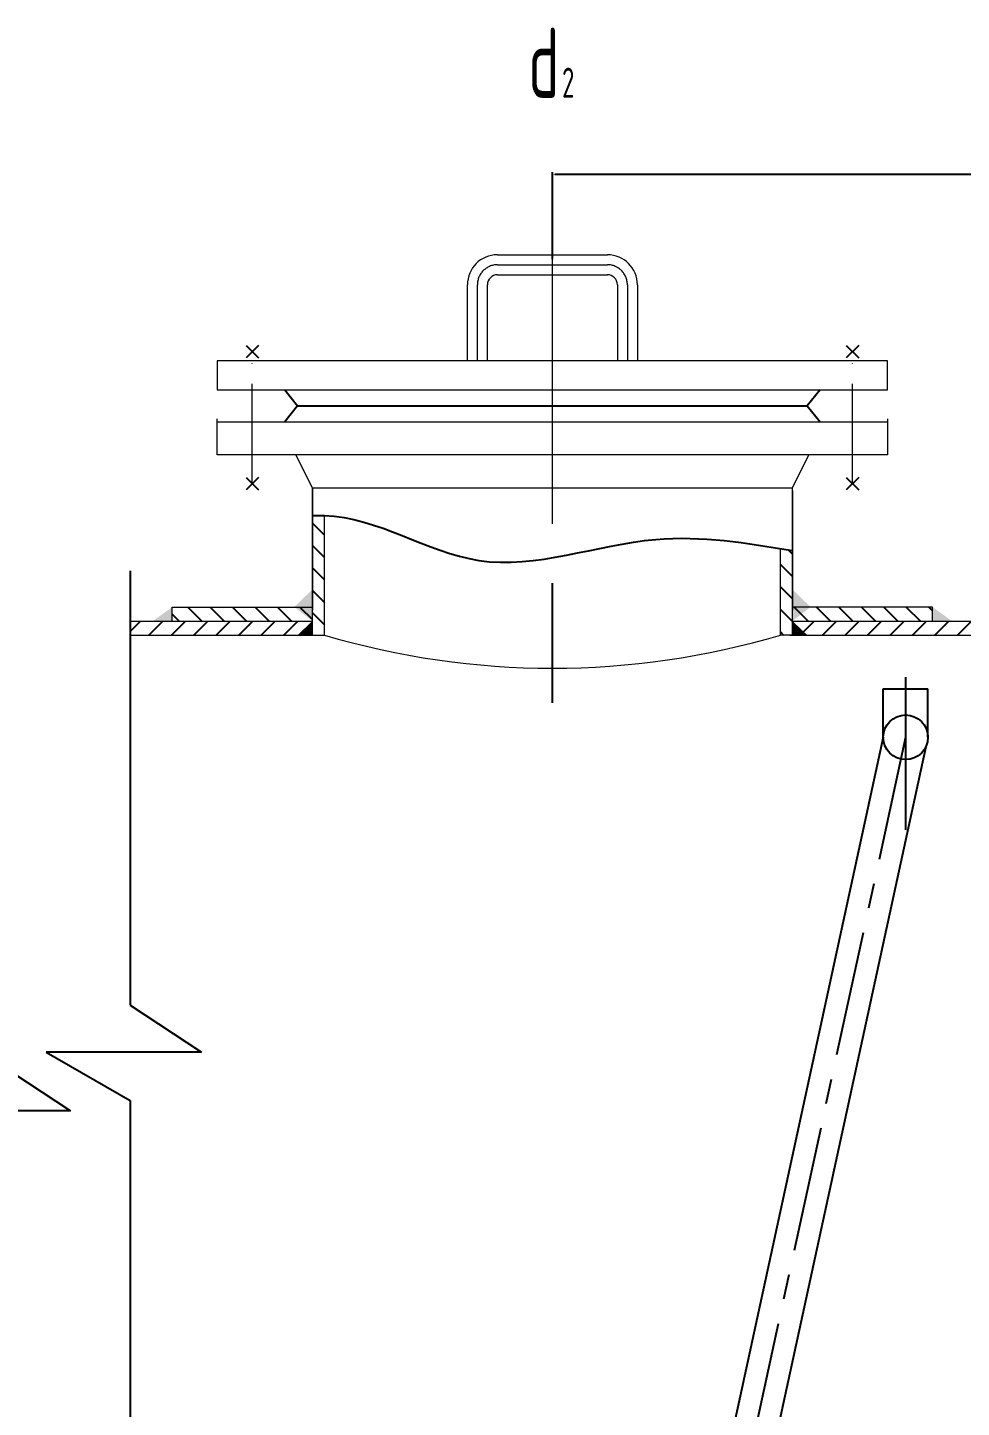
# Model space of a CAD drawing. Header units: millimetres. Extents: x -25 to 7826, y -10 to 13674.
# Drawn here: x 5649 to 6582, y 12294 to 13674 of the extents above; entities that cross this region are included whole.
import ezdxf

# ---------------------------------------------------------------- set-up
doc = ezdxf.new("R2010")
doc.units = ezdxf.units.MM
doc.header["$LTSCALE"] = 10
for name, pattern in [('CENTER', [2, 1.25, -0.25, 0.25, -0.25]), ('DASHDOT-L', [90, 80, -5, 0, -5]), ('DASHDOT-M', [36, 30, -3, 0, -3]), ('DASHDOT-S', [14, 10, -2, 0, -2])]:
    doc.linetypes.add(name, pattern=pattern)
for name, color, linetype in [('3中心线层', 1, 'CENTER'), ('5剖面线层', 2, 'Continuous'), ('6文字层', 3, 'Continuous'), ('7标注层', 4, 'Continuous')]:
    doc.layers.add(name, color=color, linetype=linetype)
for name, color, linetype, lineweight in [('CDR_DIM', 7, 'Continuous', 18), ('CDR_DWG1', 4, 'Continuous', 18), ('CDR_DWG3', 1, 'DASHDOT-M', 18), ('CDR_TEXT', 7, 'Continuous', 18)]:
    doc.layers.add(name, color=color, linetype=linetype, lineweight=lineweight)
doc.styles.add('PC_TEXTSTYLE', font='isocp.shx', dxfattribs={"width": 0.8, "bigfont": 'hzfs.shx'})
doc.styles.add('TH_GBDIM', font='romans.shx', dxfattribs={"width": 0.8, "bigfont": 'gbcbig.shx'})
doc.dimstyles.new('TH_GBDIM', dxfattribs={"dimtxt": 3.5, "dimasz": 2.5, "dimexe": 2, "dimexo": 0, "dimgap": 1.5, "dimtad": 1, "dimdec": 1, "dimdsep": 46, "dimtxsty": 'TH_GBDIM', "dimcen": 2.5, "dimclrd": 130, "dimclre": 130, "dimclrt": 3, "dimadec": 0, "dimazin": 2, "dimtfac": 0.714286, "dimtdec": 1, "dimtmove": 0, "dimatfit": 3, "dimfxl": 0, "dimtzin": 0, "dimlwd": -1, "dimlwe": -1, "dimarcsym": 0})

# ---------------------------------------------------------------- blocks, each defined once
blk = doc.blocks.new('*D43')
at = {"layer": '7标注层', "color": 130}
for p, q in [((6173.5, 13442.5), (6173.5, 13529.3)), ((6176, 13527.3), (7236.7, 13527.3)), ((7239.2, 13080.6), (7239.2, 13529.3))]:
    blk.add_line(p, q, dxfattribs=at)
for points in [[(6176, 13527.7), (6176, 13526.9), (6173.5, 13527.3)], [(7236.7, 13527.7), (7236.7, 13526.9), (7239.2, 13527.3)]]:
    blk.add_solid(points, dxfattribs=at)
at = {"layer": 'Defpoints', "color": 0}
for p in [(7239.2, 13527.3), (6173.5, 13442.5), (7239.2, 13080.6)]:
    blk.add_point(p, dxfattribs=at)
at = {"layer": '7标注层', "color": 3, "insert": (6706.3, 13530.6), "char_height": 3.5, "attachment_point": 5, "style": 'TH_GBDIM'}
blk.add_mtext('800{}{}', dxfattribs=at)
blk = doc.blocks.new('*D48')
at = {"layer": '7标注层', "color": 130}
for p, q in [((2295.7, 12855.5), (2295.7, 10897.9)), ((7678.2, 12266.6), (7678.2, 10897.9)), ((2298.2, 10899.9), (7675.7, 10899.9))]:
    blk.add_line(p, q, dxfattribs=at)
for points in [[(2298.2, 10900.3), (2298.2, 10899.5), (2295.7, 10899.9)], [(7675.7, 10900.3), (7675.7, 10899.5), (7678.2, 10899.9)]]:
    blk.add_solid(points, dxfattribs=at)
at = {"layer": 'Defpoints', "color": 0}
for p in [(2295.7, 12855.5), (7678.2, 12266.6), (7678.2, 10899.9)]:
    blk.add_point(p, dxfattribs=at)
at = {"layer": '7标注层', "color": 3, "insert": (4987, 10903.2), "char_height": 3.5, "attachment_point": 5, "style": 'TH_GBDIM'}
blk.add_mtext('9318{}{}', dxfattribs=at)

msp = doc.modelspace()

# ---------------------------------------------------------------- hatches: boundary and pattern name
at = {"layer": '5剖面线层'}
h = msp.add_hatch(dxfattribs=at)
h.set_pattern_fill('ANSI31', color=256, scale=5, angle=90, style=0)
h.set_pattern_definition([(135, (2139.281, 0), (-11.22532, -11.22532), [])])
edge = h.paths.add_edge_path()
edge.add_spline(control_points=[(5945.47, 13186.12), (5941.48, 13186.24), (5937.47, 13186.18), (5933.47, 13186.12)], knot_values=[0, 0, 0, 0, 12, 12, 12, 12], degree=3, periodic=0)
edge.add_line((5933.47, 13186.12), (5933.47, 13066.58))
edge.add_line((5933.47, 13066.58), (5945.47, 13066.58))
edge.add_line((5945.47, 13066.58), (5945.47, 13186.12))
edge = h.paths.add_edge_path()
edge.add_spline(control_points=[(6413.47, 13151), (6409.47, 13151.67), (6405.47, 13152.33), (6401.47, 13152.99)], knot_values=[476.0552717, 476.0552717, 476.0552717, 476.0552717, 488.1281994, 488.1281994, 488.1281994, 488.1281994], degree=3, periodic=0)
edge.add_line((6401.47, 13152.99), (6401.47, 13066.58))
edge.add_line((6401.47, 13066.58), (6413.47, 13066.58))
edge.add_line((6413.47, 13066.58), (6413.47, 13151))
h = msp.add_hatch(dxfattribs=at)
h.set_pattern_fill('ANSI31', color=256, scale=5, angle=90, style=0)
h.paths.add_polyline_path([(5793.47, 13094.58), (5793.47, 13080.58), (5933.47, 13080.58), (5933.47, 13094.58)])
h.paths.add_polyline_path([(6413.47, 13094.58), (6413.47, 13080.58), (6553.47, 13080.58), (6553.47, 13094.58)])
h = msp.add_hatch(dxfattribs=at)
h.set_pattern_fill('ANSI31', color=256, scale=5, style=0)
h.paths.add_polyline_path([(4905.54, 13066.58), (4905.54, 13080.58), (4274.19, 13080.58), (4274.19, 13066.58)])
h.paths.add_polyline_path([(5264.72, 13066.58), (5264.72, 13080.58), (5016.86, 13080.58), (5016.86, 13066.58)])
h.paths.add_polyline_path([(5376.04, 13080.58), (5376.04, 13066.58), (5620.2, 13066.58), (5620.2, 13080.58)])
h.paths.add_polyline_path([(5933.47, 13066.58), (5933.47, 13080.58), (5751.28, 13080.58), (5751.28, 13066.58)])
h = msp.add_hatch(dxfattribs=at)
h.set_pattern_fill('ANSI31', color=256, scale=5, style=0)
h.paths.add_polyline_path([(7239.2, 13066.58), (7239.2, 13080.58), (6413.47, 13080.58), (6413.47, 13066.58)])
h.paths.add_polyline_path([(7264.2, 13066.58), (7264.2, 13080.58), (7239.2, 13080.58), (7239.2, 13066.58)])

# ---------------------------------------------------------------- linework, layer by layer
for p, q in [((5867.26, 13356.06), (5879.74, 13343.58)), ((5879.74, 13356.06), (5867.26, 13343.58)), ((6467.26, 13356.06), (6479.74, 13343.58)), ((6479.74, 13356.06), (6467.26, 13343.58)), ((5905.84, 13311.78), (5918.64, 13295.78)), ((6441.09, 13311.78), (6428.29, 13295.78)), ((5918.64, 13295.78), (5905.84, 13279.78)), ((5918.64, 13295.78), (6428.29, 13295.78)), ((6428.29, 13295.78), (6441.09, 13279.78)), ((5867.26, 13224.06), (5879.74, 13211.58)), ((5879.74, 13224.06), (5867.26, 13211.58)), ((6467.26, 13224.06), (6479.74, 13211.58)), ((6479.74, 13224.06), (6467.26, 13211.58)), ((5751.28, 13130.73), (5751.28, 12696.48)), ((6526.57, 13024.29), (6526.57, 12871.9)), ((6504.22, 12964.34), (6504.22, 13012.92)), ((6504.22, 13012.92), (6548.93, 13012.92)), ((6548.93, 12964.34), (6548.93, 13012.92)), ((6504.22, 12964.34), (6189.4, 11514.92)), ((6546.82, 12954.85), (6232, 11505.43)), ((5751.28, 12696.48), (5822.64, 12649.43)), ((5620.2, 12637.94), (5691.56, 12590.89)), ((5822.64, 12649.43), (5667.31, 12649.43)), ((5667.31, 12649.43), (5751.28, 12601.14)), ((5751.28, 12601.14), (5751.28, 12041.06)), ((5691.56, 12590.89), (5536.23, 12590.89))]:
    msp.add_line(p, q)
msp.add_circle((6526.57, 12964.34), 22.36)
msp.add_spline([(5933.47, 13186.12), (5945.47, 13186.12), (6099.82, 13141.12), (6276.76, 13162.17), (6413.47, 13151)], degree=3)
at = {"layer": '3中心线层', "ltscale": 10}
for p, q in [((6173.47, 12998.67), (6173.47, 13118.57)), ((6526.57, 12964.34), (6202.88, 11474.18))]:
    msp.add_line(p, q, dxfattribs=at)
at = {"layer": 'CDR_DIM'}
for p, q in [((5933.47, 13213.78), (5933.47, 13091.27)), ((6413.47, 13210.73), (6413.47, 13091.27))]:
    msp.add_line(p, q, dxfattribs=at)
at = {"layer": 'CDR_DWG1'}
for p, q in [((6118.47, 13446.78), (6228.47, 13446.78)), ((6118.47, 13426.78), (6228.47, 13426.78)), ((6088.47, 13340.78), (6088.47, 13416.78)), ((6108.47, 13340.78), (6108.47, 13416.78)), ((6238.47, 13416.78), (6238.47, 13340.78)), ((6258.47, 13416.78), (6258.47, 13340.78)), ((6508.47, 13340.78), (5838.47, 13340.78)), ((5838.47, 13340.78), (5838.47, 13311.78)), ((6508.47, 13311.78), (6508.47, 13340.78)), ((5838.47, 13311.78), (6508.47, 13311.78)), ((5838.47, 13279.78), (5838.47, 13282.78)), ((5838.47, 13279.78), (6508.47, 13279.78)), ((5838.47, 13246.78), (5838.47, 13279.78)), ((6508.47, 13282.78), (6508.47, 13279.78)), ((6508.47, 13279.78), (6508.47, 13246.78)), ((6508.47, 13246.78), (5838.47, 13246.78)), ((5933.47, 13213.78), (5916.97, 13246.78)), ((6413.47, 13213.78), (6429.97, 13246.78)), ((5933.47, 13066.58), (5933.47, 13213.78)), ((5933.47, 13213.78), (6413.47, 13213.78)), ((6413.47, 13066.58), (6413.47, 13213.78)), ((5945.47, 13066.58), (5945.47, 13186.12)), ((6401.47, 13066.58), (6401.47, 13152.99)), ((5793.47, 13080.58), (5793.47, 13094.58)), ((5793.47, 13094.58), (5933.47, 13094.58)), ((6553.47, 13094.58), (6413.47, 13094.58)), ((6553.47, 13080.58), (6553.47, 13094.58)), ((5751.28, 13080.58), (5933.47, 13080.58)), ((6413.47, 13080.58), (7264.2, 13080.58)), ((5751.28, 13066.58), (5933.47, 13066.58)), ((5933.47, 13066.58), (5945.47, 13066.58)), ((6413.47, 13066.58), (6401.47, 13066.58)), ((6410.7, 13066.58), (7264.2, 13066.58))]:
    msp.add_line(p, q, dxfattribs=at)
for centre, radius, start, end in [((6118.57, 13416.68), 30.1, 90.19004, 179.80996), ((6228.37, 13416.68), 30.1, 0.19004, 89.80996), ((6118.57, 13416.68), 10.1, 90.56451, 179.43549), ((6228.37, 13416.68), 10.1, 0.56451, 89.43549), ((6173.47, 13833.41), 800, 253.44115, 286.55885)]:
    msp.add_arc(centre, radius, start, end, dxfattribs=at)
at = {"layer": 'CDR_DWG3', "linetype": 'DASHDOT-L'}
for p, q in [((6118.47, 13436.78), (6228.47, 13436.78)), ((6173.47, 13177.79), (6173.47, 13442.55)), ((6098.47, 13340.78), (6098.47, 13416.78)), ((6248.47, 13416.78), (6248.47, 13340.78))]:
    msp.add_line(p, q, dxfattribs=at)
at = {"layer": 'CDR_DWG3', "linetype": 'DASHDOT-S'}
for p, q in [((5873.47, 13217.78), (5873.47, 13349.78)), ((6473.47, 13217.78), (6473.47, 13349.78))]:
    msp.add_line(p, q, dxfattribs=at)
at = {"layer": 'CDR_DWG3', "linetype": 'DASHDOT-L'}
for centre, start, end in [((6118.57, 13416.68), 90.28435, 179.71565), ((6228.37, 13416.68), 0.28435, 89.71565)]:
    msp.add_arc(centre, 20.1, start, end, dxfattribs=at)
at = {"layer": 'CDR_TEXT'}
for points in [[(5933.47, 13080.58), (5915.43, 13094.58), (5933.47, 13112.06)], [(6413.47, 13080.58), (6431.5, 13094.58), (6413.47, 13112.06)], [(5793.47, 13094.58), (5793.47, 13080.58), (5774.07, 13080.58)], [(6553.47, 13094.58), (6553.47, 13080.58), (6572.86, 13080.58)], [(5933.47, 13080.58), (5933.47, 13066.58), (5918.81, 13066.58)], [(6413.47, 13080.58), (6413.47, 13066.58), (6428.12, 13066.58)]]:
    msp.add_solid(points, dxfattribs=at)

# ---------------------------------------------------------------- texts
at = {"layer": '6文字层', "style": 'PC_TEXTSTYLE', "width": 0.67}
for s, height, p in [('d', 70, (6149.47, 13603.65)), ('2', 30, (6183.12, 13603.81))]:
    msp.add_text(s, height=height, dxfattribs=at).set_placement(p)

# ---------------------------------------------------------------- dimensions: what is measured, and where the dimension line sits
at = {"layer": '7标注层'}
for base, p1, p2, text, picture, middle in [((7239.2, 13527.32), (6173.47, 13442.55), (7239.2, 13080.58), '800{}{}', '*D43', (6706.33, 13530.57)), ((7678.2, 10899.91), (2295.72, 12855.47), (7678.2, 12266.58), '9318{}{}', '*D48', (4986.96, 10903.16))]:
    dim = msp.add_linear_dim(base=base, p1=p1, p2=p2, text=text, dimstyle='TH_GBDIM', override={"dimgap": 1.5, "dimtad": 1, "dimjust": 0, "dimdec": 1, "dimlfac": 1, "dimse1": 0, "dimse2": 0, "dimsd1": 0, "dimsd2": 0}, dxfattribs=at)
    dim.commit()
    dim.dimension.update_dxf_attribs({"geometry": picture, "text_midpoint": middle})

doc.saveas('drawing.dxf')
